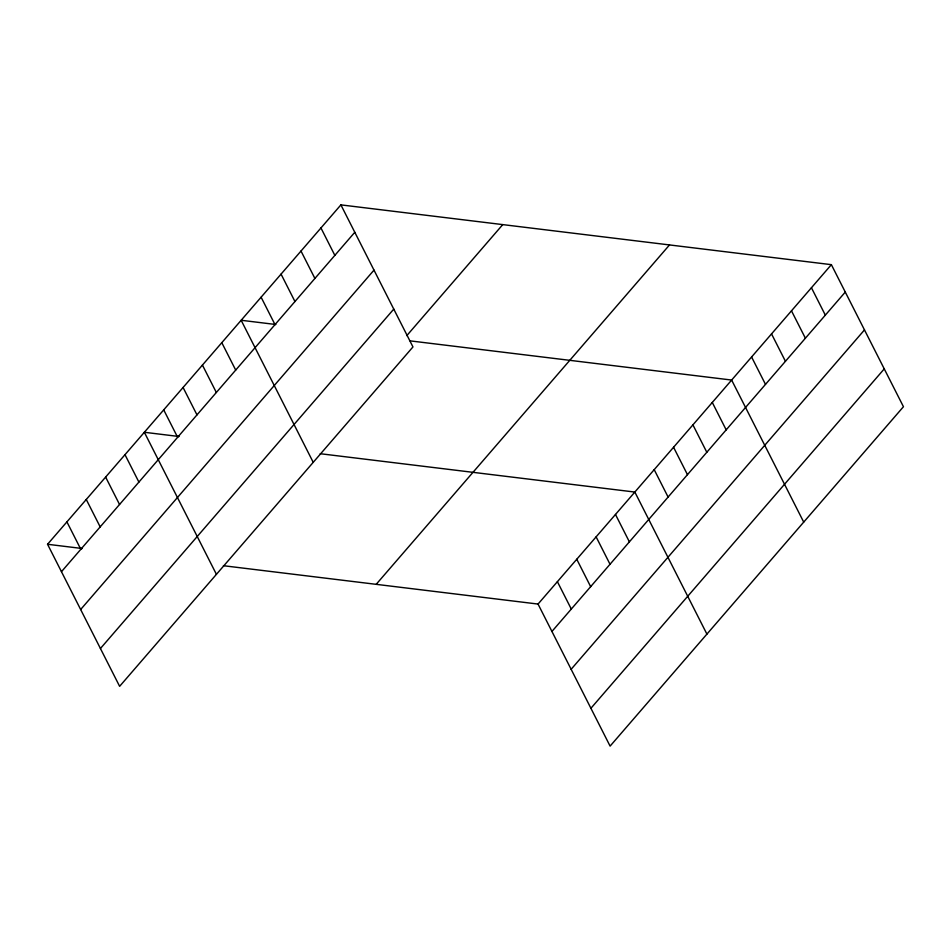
<?xml version="1.0" encoding="UTF-8"?>
<svg xmlns="http://www.w3.org/2000/svg" width="951" height="951" viewBox="0 0 951 951"><rect width="100%" height="100%" fill="white"/><g stroke="black" fill="none" stroke-linecap="round" stroke-linejoin="round"><path stroke-width="1.43" d="M340.898 204.881L412.96 346.937L119.624 686.337L47.55 544.281L340.898 204.881L831.376 264.663L903.45 406.719L610.102 746.119L538.04 604.063L223.426 565.714M61.458 571.694L354.794 232.282M80.645 609.52L373.993 270.12M100.426 648.511L393.773 309.099M406.814 335.608L502.758 224.602M376.18 584.33L669.516 244.93M538.04 604.063L831.376 264.663M551.937 631.464L845.284 292.064M571.135 669.302L864.483 329.902M590.916 708.281L884.252 368.881M275.838 324.505L241.162 320.273L313.224 462.341M410.024 340.862L731.64 380.055L803.714 522.111M179.038 436.509L144.35 432.277L216.424 574.345M320.225 453.71L634.84 492.059L706.914 634.115M47.55 544.281L82.238 548.513M811.429 287.737L825.337 315.138M791.482 310.822L805.39 338.223M771.534 333.896L785.443 361.297M751.587 356.982L765.496 384.382M712.287 402.451L726.184 429.864M692.922 424.859L706.819 452.26M673.558 447.255L687.466 474.656M654.205 469.663L668.101 497.064M615.475 514.455L629.384 541.868M596.122 536.863L610.019 564.264M576.758 559.259L590.654 586.66M557.393 581.667L571.301 609.068M320.951 227.955L334.847 255.367M301.003 251.04L314.9 278.441M281.056 274.114L294.953 301.526M261.109 297.199L275.005 324.6M221.797 342.681L235.705 370.082M202.432 365.077L216.341 392.478M183.079 387.485L196.976 414.886M163.715 409.881L177.623 437.282M124.997 454.685L138.894 482.086M105.632 477.081L119.541 504.482M86.268 499.489L100.176 526.89M66.915 521.885L80.811 549.286"/></g></svg>
